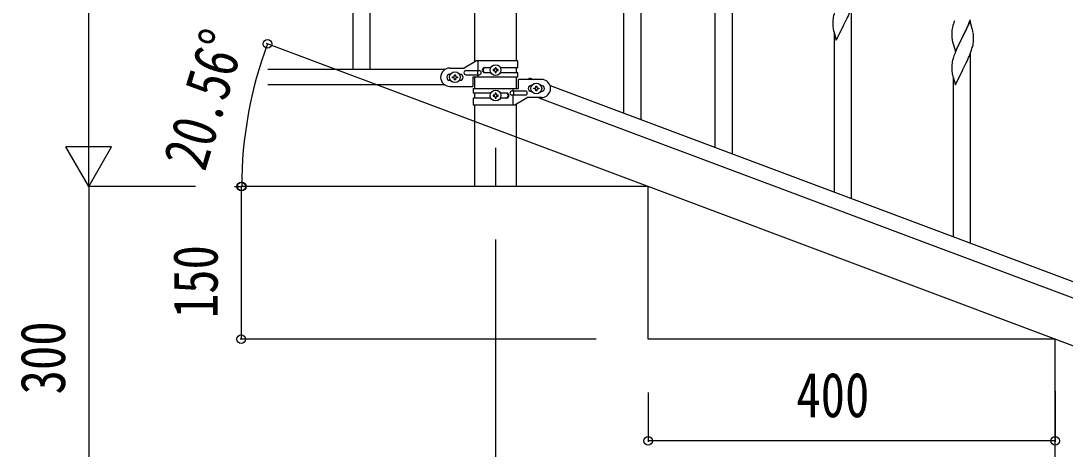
# Model space of a CAD drawing. Units: millimetres, scale not verified. Extents: x -4143 to 4140, y -2900 to 2898.
# Drawn here: x 2138 to 3165, y 739 to 1160 of the extents above; entities that cross this region are included whole.
import ezdxf
from ezdxf.enums import TextEntityAlignment as Align

# ---------------------------------------------------------------- set-up
doc = ezdxf.new("R2010")
doc.units = ezdxf.units.MM
doc.header["$LTSCALE"] = 10
for name, color, linetype in [('0-2_YKK_12', 2, 'Continuous'), ('0-3_YKK_A1', 4, 'Continuous'), ('0-4_YKK_D', 6, 'Continuous')]:
    doc.layers.add(name, color=color, linetype=linetype)
doc.styles.add('ＭＳ ゴシック', font='')
doc.styles.get('ＭＳ ゴシック').set_extended_font_data('MS Gothic')

msp = doc.modelspace()

# ---------------------------------------------------------------- linework, layer by layer
at = {"layer": '0-2_YKK_12'}
msp.add_line((2604.89, 1027.16), (2604.89, 997.5), dxfattribs=at)
at = {"layer": '0-3_YKK_A1'}
for p, q in [((2464.39, 1772.54), (2464.39, 1112.54)), ((2481.39, 1772.54), (2481.39, 1112.54)), ((2584.64, 1120.24), (2584.64, 1683.98)), ((2625.14, 1683.98), (2625.14, 1121.04)), ((2747.89, 1063.22), (2747.89, 1250.34)), ((2730.89, 1069.6), (2730.89, 1225.59)), ((2837.89, 1029.47), (2837.89, 1216.58)), ((2820.89, 1035.84), (2820.89, 1191.84)), ((2954.89, 985.58), (2954.89, 1172.69)), ((2947.06, 1156.23), (2946.9, 1155.9)), ((2937.89, 991.96), (2937.89, 1147.95)), ((2586.01, 1121.04), (2573.89, 1114.04)), ((2626.89, 1121.04), (2586.01, 1121.04)), ((2587.92, 1111.54), (2587.92, 1121.04)), ((2626.89, 1114.54), (2626.89, 1121.04)), ((3071.89, 941.7), (3071.89, 1128.81)), ((2554.91, 1112.54), (2381.03, 1112.54)), ((2559.89, 1114.04), (2573.89, 1114.04)), ((2575.69, 1111.54), (2588.77, 1111.54)), ((2587.36, 1107.54), (2587.36, 1111.54)), ((2594.29, 1114.54), (2600.22, 1114.54)), ((2594.29, 1109.54), (2600.21, 1109.54)), ((2603.45, 1112.52), (2602.49, 1112.52)), ((2606.33, 1111.56), (2607.29, 1111.56)), ((2609.56, 1114.54), (2626.89, 1114.54)), ((2609.56, 1109.54), (2626.89, 1109.54)), ((2625.14, 1114.54), (2625.14, 1109.54)), ((2626.89, 1105.04), (2626.89, 1109.54)), ((3064.06, 1112.34), (3063.9, 1112.01)), ((2560.52, 1108.04), (2559.89, 1108.04)), ((2560.52, 1102.04), (2559.89, 1102.04)), ((2563.45, 1104.56), (2562.49, 1104.56)), ((2566.33, 1105.52), (2567.29, 1105.52)), ((2569.89, 1108.04), (2569.26, 1108.04)), ((2569.89, 1102.04), (2569.26, 1102.04)), ((2575.69, 1107.54), (2588.77, 1107.54)), ((2582.39, 1105.04), (2582.39, 1096.04)), ((2626.89, 1105.04), (2582.39, 1105.04)), ((2584.64, 1093.97), (2584.64, 1105.04)), ((2587.92, 1105.04), (2587.92, 1107.54)), ((2625.14, 1105.04), (2625.14, 1093.97)), ((2625.14, 1103.47), (2625.14, 1098.47)), ((2627.39, 1093.97), (2627.39, 1102.97)), ((2649.89, 1102.97), (2627.39, 1102.97)), ((2637.58, 1102.97), (2638.16, 1104.51)), ((2638.16, 1104.51), (2642.25, 1102.97)), ((3054.89, 948.07), (3054.89, 1104.07)), ((2554.91, 1097.54), (2381.03, 1097.54)), ((2559.89, 1096.04), (2582.39, 1096.04)), ((2582.89, 1093.97), (2582.89, 1089.47)), ((2582.89, 1093.97), (2627.39, 1093.97)), ((2600.21, 1089.47), (2582.89, 1089.47)), ((2584.64, 1084.47), (2584.64, 1089.47)), ((2615.48, 1089.47), (2609.56, 1089.47)), ((2634.09, 1091.47), (2621.01, 1091.47)), ((2621.86, 1093.97), (2621.86, 1091.47)), ((2622.41, 1091.47), (2622.41, 1087.47)), ((2639.89, 1096.97), (2640.52, 1096.97)), ((2639.89, 1090.97), (2640.52, 1090.97)), ((2643.45, 1093.49), (2642.49, 1093.49)), ((2646.33, 1094.45), (2647.29, 1094.45)), ((2649.26, 1096.97), (2649.89, 1096.97)), ((2649.26, 1090.97), (2649.89, 1090.97)), ((2658.39, 1096.79), (3362.25, 832.79)), ((2582.89, 1084.47), (2582.89, 1077.97)), ((2600.22, 1084.47), (2582.89, 1084.47)), ((2582.89, 1077.97), (2623.76, 1077.97)), ((2584.64, 997.5), (2584.64, 1077.97)), ((2603.45, 1087.45), (2602.49, 1087.45)), ((2606.33, 1086.49), (2607.29, 1086.49)), ((2615.48, 1084.47), (2609.56, 1084.47)), ((2634.09, 1087.47), (2621.01, 1087.47)), ((2621.86, 1087.47), (2621.86, 1077.97)), ((2623.76, 1077.97), (2635.89, 1084.97)), ((2625.14, 1078.76), (2625.14, 997.5)), ((2649.89, 1084.97), (2635.89, 1084.97)), ((2647.53, 1084.85), (3351.38, 820.84)), ((2604.89, 1035.62), (2604.89, 997.5)), ((3554.89, 697.5), (2754.89, 997.5)), ((3154.89, 697.5), (3154.89, 847.5))]:
    msp.add_line(p, q, dxfattribs=at)
for points in [[(2954.29, 1203.96), (2947.06, 1189.1), (2946.9, 1188.77), (2944.55, 1184.11), (2942.79, 1180.46), (2942.34, 1179.5), (2941.23, 1177.04), (2939.96, 1174.02), (2939.17, 1171.99), (2938.45, 1169.97), (2937.66, 1167.49), (2937.14, 1165.57), (2936.83, 1164.17), (2936.59, 1162.82), (2936.43, 1161.52), (2936.37, 1160.69), (2936.34, 1159.89), (2936.36, 1158.03), (2936.39, 1157.02), (2936.44, 1156.08), (2936.54, 1154.64), (2936.69, 1153.32)], [(2937.06, 1151.15), (2937.32, 1149.97), (2937.57, 1149.01), (2939.84, 1141.37), (2947.06, 1156.23), (2947.23, 1156.56), (2948.95, 1159.94), (2950.45, 1163), (2951.34, 1164.87), (2952.89, 1168.29), (2953.33, 1169.29), (2954.37, 1171.82), (2955.5, 1174.85), (2956.17, 1176.85)], [(3053.39, 1150.09), (3053.35, 1149.27), (3053.34, 1148.88), (3053.36, 1147.02), (3053.39, 1146.01), (3053.44, 1145.07), (3053.54, 1143.63), (3053.69, 1142.31), (3053.83, 1141.32), (3054.01, 1140.37), (3054.11, 1139.9), (3054.32, 1138.96), (3054.57, 1138), (3056.84, 1130.35), (3064.06, 1145.22), (3064.23, 1145.55), (3066.16, 1149.35), (3067.67, 1152.45), (3068.34, 1153.86), (3069.68, 1156.78), (3070.54, 1158.78), (3071.76, 1161.82)], [(3071.29, 1160.07), (3064.06, 1145.22), (3063.9, 1144.89), (3061.55, 1140.23), (3059.79, 1136.58), (3059.34, 1135.61), (3058.23, 1133.15), (3056.96, 1130.13), (3056.17, 1128.1), (3055.45, 1126.09), (3054.66, 1123.61), (3054.14, 1121.68), (3053.83, 1120.28), (3053.59, 1118.93), (3053.43, 1117.64), (3053.37, 1116.81), (3053.34, 1116.01), (3053.36, 1114.15), (3053.39, 1113.14), (3053.44, 1112.2), (3053.54, 1110.75), (3053.69, 1109.44)], [(3074.02, 1150.53), (3073.68, 1151.95), (3073.49, 1152.67), (3071.29, 1160.07)], [(3054.96, 1157.46), (3054.52, 1155.99), (3054.03, 1154.08), (3053.74, 1152.7), (3053.52, 1151.36)], [(3073.87, 1135.4), (3074.2, 1136.81), (3074.47, 1138.18), (3074.66, 1139.49)], [(3074.76, 1140.75), (3074.78, 1141.55), (3074.78, 1142.69), (3074.73, 1144.42), (3074.67, 1145.66), (3074.56, 1147.08)], [(3054.06, 1107.26), (3054.32, 1106.09), (3054.57, 1105.13), (3056.84, 1097.48), (3064.06, 1112.34), (3064.23, 1112.67), (3065.95, 1116.06), (3067.45, 1119.12), (3068.34, 1120.99), (3069.89, 1124.41), (3070.33, 1125.41), (3071.37, 1127.94), (3072.5, 1130.97), (3073.17, 1132.97)], [(2602.49, 1112.52), (2602.49, 1111.56), (2603.45, 1111.56)], [(2605.37, 1113.48), (2605.37, 1114.44), (2604.41, 1114.44), (2604.41, 1113.48)], [(2604.41, 1110.6), (2604.41, 1109.64), (2605.37, 1109.64), (2605.37, 1110.6)], [(2607.29, 1111.56), (2607.29, 1112.52), (2606.33, 1112.52)], [(2562.49, 1104.56), (2562.49, 1105.52), (2563.45, 1105.52)], [(2564.41, 1106.48), (2564.41, 1107.44), (2565.37, 1107.44), (2565.37, 1106.48)], [(2565.37, 1103.6), (2565.37, 1102.64), (2564.41, 1102.64), (2564.41, 1103.6)], [(2567.29, 1105.52), (2567.29, 1104.56), (2566.33, 1104.56)], [(2605.37, 1088.41), (2605.37, 1089.37), (2604.41, 1089.37), (2604.41, 1088.41)], [(2642.49, 1093.49), (2642.49, 1094.45), (2643.45, 1094.45)], [(2644.41, 1095.41), (2644.41, 1096.37), (2645.37, 1096.37), (2645.37, 1095.41)], [(2645.37, 1092.53), (2645.37, 1091.57), (2644.41, 1091.57), (2644.41, 1092.53)], [(2647.29, 1094.45), (2647.29, 1093.49), (2646.33, 1093.49)], [(2602.49, 1087.45), (2602.49, 1086.49), (2603.45, 1086.49)], [(2604.41, 1085.53), (2604.41, 1084.57), (2605.37, 1084.57), (2605.37, 1085.53)], [(2607.29, 1086.49), (2607.29, 1087.45), (2606.33, 1087.45)], [(3154.89, 847.5), (2754.89, 847.5), (2754.89, 997.5), (2354.89, 997.5)]]:
    msp.add_lwpolyline(points, dxfattribs=at)
for centre in [(2564.89, 1105.04), (2604.89, 1112.04), (2644.89, 1093.97), (2604.89, 1086.97)]:
    msp.add_circle(centre, 5.3, dxfattribs=at)
for centre, radius, start, end in [((3130.59, 1133.22), 79.42, 159.93435, 162.22611), ((2991.29, 1161.48), 55.21, 188.49987, 190.79162), ((3085.33, 1147.48), 32.04, 173.03232, 175.32407), ((3032.55, 1141.83), 42.37, 9.56725, 11.859), ((3029.7, 1142.22), 45.12, 6.17603, 8.46779), ((3043.34, 1142.75), 31.49, 354.07159, 356.36334), ((3012.77, 1151.68), 63.23, 342.78424, 345.07599), ((2559.89, 1105.04), 9, 90, 270), ((2575.69, 1109.54), 2, 90, 270), ((2588.77, 1109.54), 2, 270, 90), ((2594.29, 1112.04), 2.5, 90, 270), ((2595.04, 1112.04), 2.5, 90, 270), ((2603.45, 1113.48), 0.96, 270, 0), ((2603.45, 1110.6), 0.96, 0, 90), ((2606.33, 1113.48), 0.96, 180, 270), ((2606.33, 1110.6), 0.96, 90, 180), ((3108.29, 1117.6), 55.21, 188.49987, 190.79162), ((2559.89, 1105.04), 3, 90, 270), ((2563.45, 1106.48), 0.96, 270, 0), ((2563.45, 1103.6), 0.96, 0, 90), ((2566.33, 1106.48), 0.96, 180, 270), ((2566.33, 1103.6), 0.96, 90, 180), ((2569.89, 1105.04), 3, 270, 90), ((2649.89, 1093.97), 9, 270, 90), ((2603.45, 1088.41), 0.96, 270, 0), ((2606.33, 1088.41), 0.96, 180, 270), ((2614.73, 1086.97), 2.5, 270, 90), ((2615.48, 1086.97), 2.5, 270, 90), ((2621.01, 1089.47), 2, 90, 270), ((2634.09, 1089.47), 2, 270, 90), ((2639.89, 1093.97), 3, 90, 270), ((2643.45, 1095.41), 0.96, 270, 0), ((2643.45, 1092.53), 0.96, 0, 90), ((2646.33, 1095.41), 0.96, 180, 270), ((2646.33, 1092.53), 0.96, 90, 180), ((2649.89, 1093.97), 3, 270, 90), ((2603.45, 1085.53), 0.96, 0, 90), ((2606.33, 1085.53), 0.96, 90, 180)]:
    msp.add_arc(centre, radius, start, end, dxfattribs=at)
at = {"layer": '0-4_YKK_D'}
for p, q in [((2204.89, 1042.5), (2204.89, 1752.5)), ((2753.95, 997.85), (2379.8, 1138.16)), ((2204.89, 997.5), (2204.89, 1075.44)), ((2204.89, 997.5), (2182.39, 1036.47)), ((2227.39, 1036.47), (2182.39, 1036.47)), ((2204.89, 997.5), (2227.39, 1036.47)), ((2308.89, 997.5), (2203.89, 997.5)), ((2309.89, 997.5), (2203.89, 997.5)), ((2204.89, 997.5), (2204.89, 697.5)), ((2348.29, 997.5), (2355.89, 997.5)), ((2354.89, 997.5), (2354.89, 847.5)), ((2604.89, 945.5), (2604.89, 546.5)), ((2703.89, 847.5), (2353.89, 847.5)), ((2754.89, 795), (2754.89, 746.5)), ((3154.89, 796.5), (3154.89, 746.5)), ((3154.89, 747.5), (2754.89, 747.5))]:
    msp.add_line(p, q, dxfattribs=at)
for centre in [(2380.74, 1137.81), (2354.89, 997.5), (2355.3, 997.5), (2354.89, 847.5), (2754.89, 747.5), (3154.89, 747.5)]:
    msp.add_circle(centre, 4.25, dxfattribs=at)
msp.add_arc((2754.89, 997.5), 399.59, 159.44395, 180, dxfattribs=at)

# ---------------------------------------------------------------- texts
at = {"layer": '0-4_YKK_D', "style": 'ＭＳ ゴシック', "width": 0.8}
for s, rotation, p in [('20.56°', 73.079, (2331.74, 1007.49)), ('150', 90, (2344.89, 868.1)), ('300', 90, (2194.89, 793.1))]:
    msp.add_text(s, height=43.99, rotation=rotation, dxfattribs=at).set_placement(p, align=Align.BOTTOM_LEFT)
msp.add_text('400', height=43.99, dxfattribs=at).set_placement((2900.49, 757.5), align=Align.BOTTOM_LEFT)

doc.saveas('drawing.dxf')
